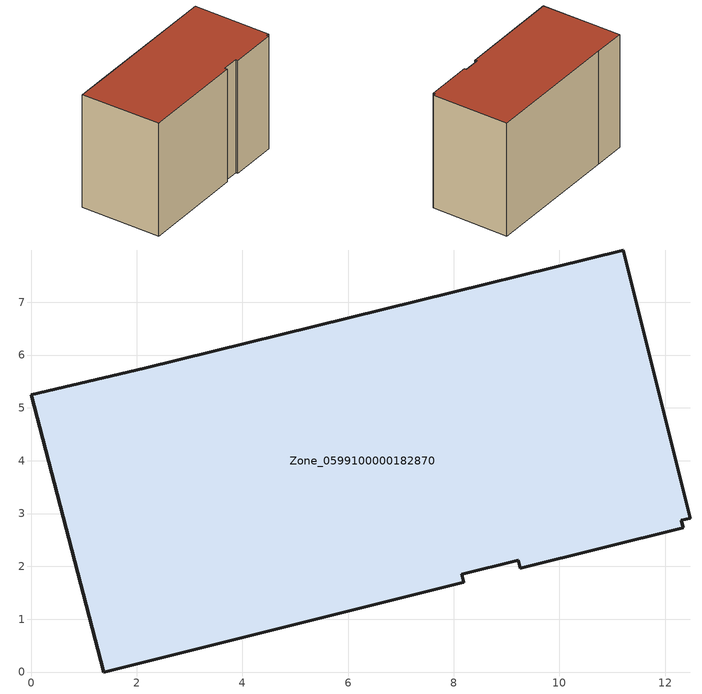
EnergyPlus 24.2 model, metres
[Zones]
Zone_0599100000182870
 floor ground (C_G): 12.48,2.92 12.31,2.87 12.34,2.73 9.26,1.96 9.22,2.11 8.15,1.85 8.19,1.7 1.38,0 0,5.25 2.14,5.75 11.21,7.99 z0
 wall outside (C_F): 2.14,5.75 0,5.25 1.38,0 8.19,1.7 8.15,1.85 9.22,2.11 9.26,1.96 12.34,2.73 12.31,2.87 12.48,2.92 11.21,7.99 2.14,5.75 z0:7.91
 roof outside (C_R): 12.31,2.87 12.48,2.92 11.21,7.99 2.14,5.75 0,5.25 1.38,0 8.19,1.7 8.15,1.85 9.22,2.11 9.26,1.96 12.34,2.73 z7.91
[BUILDING]
Pand.0599100000182870: North Axis=0; Terrain=City; Loads Convergence Tolerance Value=0.04; Temperature Convergence Tolerance Value=0.4; Solar Distribution=FullExterior; Maximum Number of Warmup Days=25; Minimum Number of Warmup Days=1
[Site:Location]
Rotterdam.The.Hague.AP_ZH_NLD Design_Conditions: Latitude=51.96; Longitude=4.45; Time Zone=1; Elevation=-4.5
[SITE:GROUNDTEMPERATURE:BUILDINGSURFACE]
18, 18, 18, 18, 18, 18, 18, 18, 18, 18, 18, 18
[MATERIAL] Thermal Absorptance=0.9; Solar Absorptance=0.7; Visible Absorptance=0.7
Name | Roughness | Thickness | Conductivity | Density | Specific Heat
G.TC.1975-1991 | MediumSmooth | 0.15 | 0.288461 | 540 | 1210
F.TC.1975-1991 | Rough | 0.3 | 0.230769 | 1920 | 840
R.TC.1975-1991 | MediumRough | 0.2 | 0.153846 | 1500 | 1000
[CONSTRUCTION]
C_G: G.TC.1975-1991
C_F: F.TC.1975-1991
C_R: R.TC.1975-1991
[ZONE]
Zone_0599100000182870: Type=1; Multiplier=1; Ceiling Height=Autocalculate; Volume=Autocalculate; Floor Area=autocalculate; Part of Total Floor Area=Yes
[ZONEINFILTRATION:DESIGNFLOWRATE]
Infil_Zone_0599100000182870: Zone or ZoneList or Space or SpaceList=Zone_0599100000182870; Schedule=AlwaysOn; Design Flow Rate Calculation Method=Flow/Area; Flow Rate per Floor Area=0.003; Constant Term Coefficient=1; Temperature Term Coefficient=0; Velocity Term Coefficient=0; Velocity Squared Term Coefficient=0
[HVACTEMPLATE:ZONE:IDEALLOADSAIRSYSTEM]
Zone_0599100000182870: Maximum Heating Supply Air Temperature=50; Minimum Cooling Supply Air Temperature=13; Maximum Heating Supply Air Humidity Ratio=0.0156; Minimum Cooling Supply Air Humidity Ratio=0.0077; Heating Limit=NoLimit; Cooling Limit=NoLimit; Dehumidification Control Type=ConstantSensibleHeatRatio; Cooling Sensible Heat Ratio=0.7; Dehumidification Setpoint=60; Humidification Control Type=None; Humidification Setpoint=30; Outdoor Air Method=None; Outdoor Air Flow Rate per Person=0.00944; Outdoor Air Flow Rate per Zone Floor Area=0; Outdoor Air Flow Rate per Zone=0; Demand Controlled Ventilation Type=None; Outdoor Air Economizer Type=NoEconomizer; Heat Recovery Type=None; Sensible Heat Recovery Effectiveness=0.7; Latent Heat Recovery Effectiveness=0.65
[ZONECONTROL:THERMOSTAT]
ThermostatControl_Zone_0599100000182870: Zone or ZoneList=Zone_0599100000182870; Control Type Schedule=DualSetpointControlType; Control 1=Thermostat_Zone_0599100000182870; Temperature Difference Between Cutout And Setpoint=0
[THERMOSTATSETPOINT:DUALSETPOINT]
Thermostat_Zone_0599100000182870: Heating Setpoint Temperature Schedule=HeatingSetpoint_Zone_0599100000182870; Cooling Setpoint Temperature Schedule=CoolingSetpoint_Zone_0599100000182870
[SCHEDULE:COMPACT]
HeatingSetpoint_Zone_0599100000182870: Through: 12/31, For: AllDays, Until: 24:00, 21
CoolingSetpoint_Zone_0599100000182870: Through: 12/31, For: AllDays, Until: 24:00, 24
DualSetpointControlType: Through: 12/31, For: AllDays, Until: 24:00, 4
AlwaysOn: Through: 12/31, For: AllDays, Until: 24:00, 1
